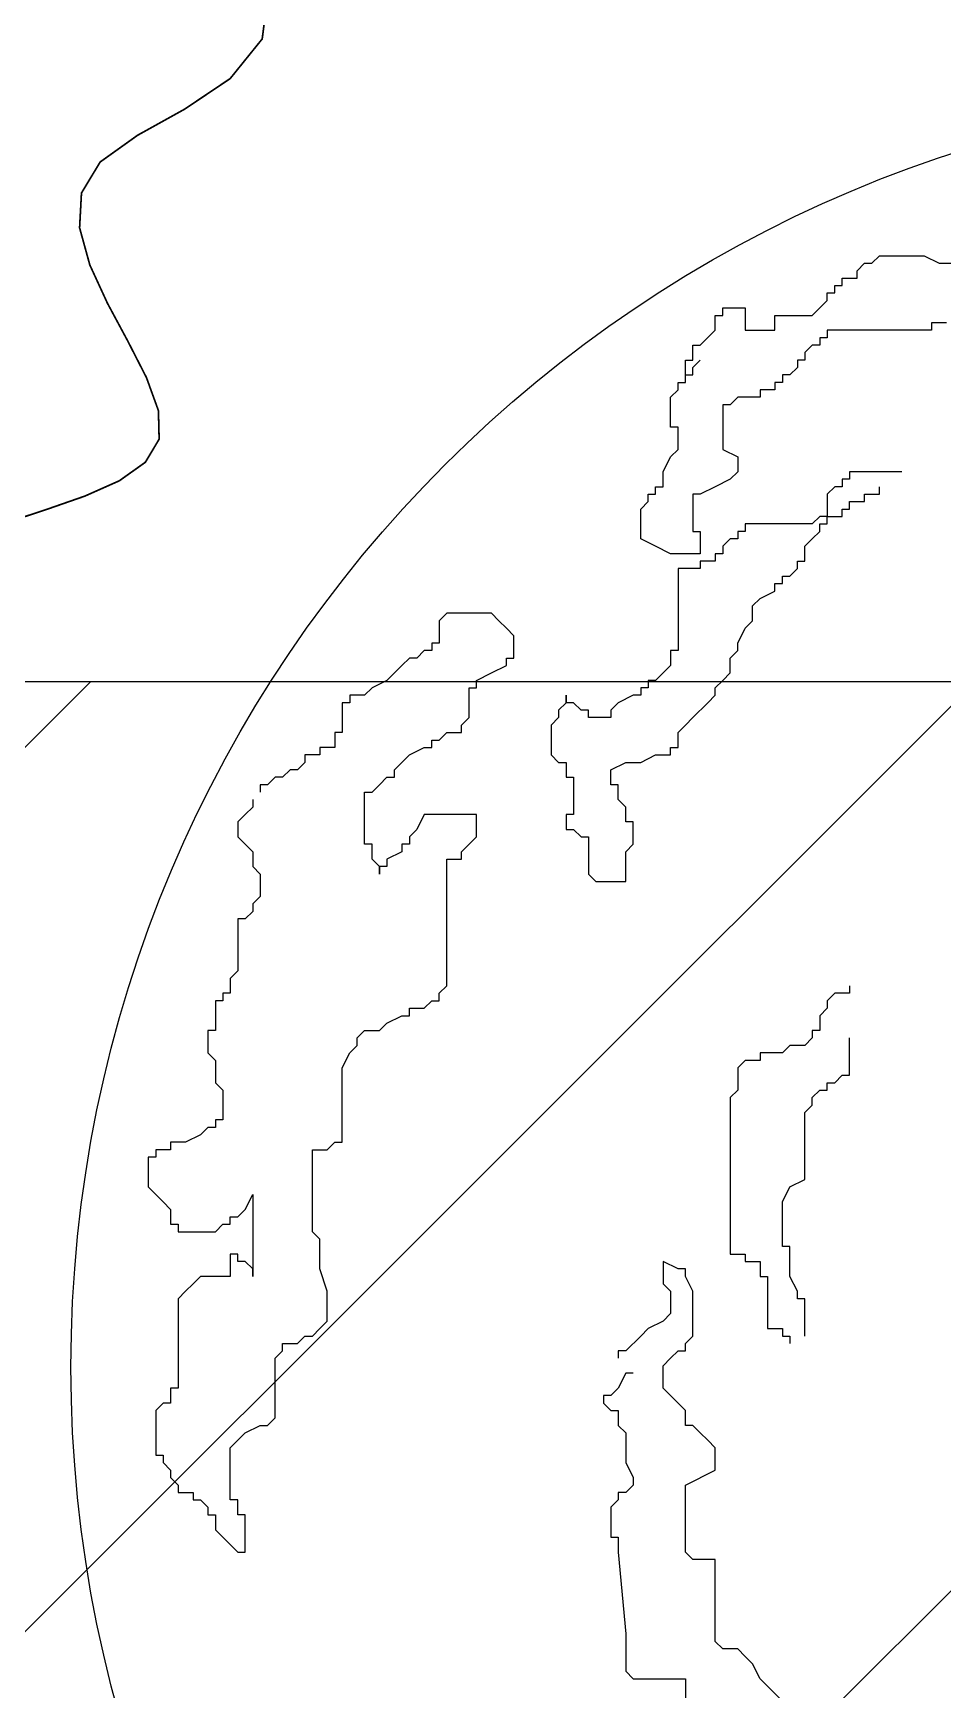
# Model space of a CAD drawing. Extents: x 941299 to 942979, y 2579300 to 2579597.
# Drawn here: x 942395.665 to 942396.819, y 2579403.101 to 2579405.204 of the extents above; entities that cross this region are included whole.
import ezdxf

# ---------------------------------------------------------------- set-up
doc = ezdxf.new("R2010")
doc.units = 0
doc.layers.add('fz', color=7, linetype='CONTINUOUS')
doc.layers.add('绿化工程', color=3, linetype='CONTINUOUS')

# ---------------------------------------------------------------- blocks, each defined once
blk = doc.blocks.new('xygr')
at = {"layer": '绿化工程', "color": 3, "const_width": 0.00216}
blk.add_lwpolyline([(4.8182, -2.2987), (4.869, -2.282), (4.9186, -2.2647), (4.9622, -2.2453), (4.9952, -2.2218), (5.0127, -2.1925), (5.0118, -2.1563), (4.9966, -2.1143), (4.9731, -2.0683), (4.9472, -2.0201), (4.9248, -1.9714), (4.9118, -1.9242), (4.9142, -1.88), (4.9379, -1.8407), (4.9853, -1.8068), (5.0452, -1.7735), (5.1028, -1.7348), (5.1434, -1.6845), (5.1522, -1.6165)], dxfattribs=at)
blk = doc.blocks.new('hg')
at = {"layer": '绿化工程', "color": 3}
for p, q in [((-0.6041, 1.4011), (-0.5947, 1.4105)), ((-0.5947, 1.4105), (-0.5379, 1.4105)), ((-0.5379, 1.4105), (-0.519, 1.4011)), ((-0.623, 1.3916), (-0.6136, 1.4011)), ((-0.623, 1.3822), (-0.623, 1.3916)), ((-0.6136, 1.4011), (-0.6041, 1.4011)), ((-0.519, 1.4011), (-0.4527, 1.4011)), ((-0.6514, 1.3633), (-0.6514, 1.3727)), ((-0.6514, 1.3727), (-0.642, 1.3727)), ((-0.642, 1.3727), (-0.642, 1.3822)), ((-0.642, 1.3822), (-0.623, 1.3822)), ((-0.6704, 1.3444), (-0.6609, 1.3538)), ((-0.6609, 1.3538), (-0.6609, 1.3633)), ((-0.6609, 1.3633), (-0.6514, 1.3633)), ((-0.8028, 1.316), (-0.8028, 1.3349)), ((-0.8028, 1.3349), (-0.7934, 1.3349)), ((-0.7934, 1.3349), (-0.7934, 1.3444)), ((-0.7934, 1.3444), (-0.765, 1.3444)), ((-0.765, 1.3444), (-0.765, 1.316)), ((-0.7271, 1.316), (-0.7271, 1.3349)), ((-0.7271, 1.3349), (-0.6798, 1.3349)), ((-0.6798, 1.3349), (-0.6704, 1.3444)), ((-0.5095, 1.3254), (-0.5284, 1.3254)), ((-0.5284, 1.3254), (-0.5284, 1.316)), ((-0.8218, 1.2971), (-0.8028, 1.316)), ((-0.765, 1.316), (-0.7271, 1.316)), ((-0.6609, 1.3065), (-0.6704, 1.3065)), ((-0.6704, 1.3065), (-0.6704, 1.2971)), ((-0.5284, 1.316), (-0.6609, 1.316)), ((-0.6609, 1.316), (-0.6609, 1.3065)), ((-0.8312, 1.2782), (-0.8312, 1.2971)), ((-0.8312, 1.2971), (-0.8218, 1.2971)), ((-0.6798, 1.2971), (-0.6893, 1.2876)), ((-0.6893, 1.2876), (-0.6893, 1.2782)), ((-0.6704, 1.2971), (-0.6798, 1.2971)), ((-0.8407, 1.2593), (-0.8407, 1.2782)), ((-0.8407, 1.2782), (-0.8312, 1.2782)), ((-0.8312, 1.2687), (-0.8218, 1.2782)), ((-0.8312, 1.2593), (-0.8312, 1.2687)), ((-0.6987, 1.2687), (-0.7082, 1.2593)), ((-0.6893, 1.2782), (-0.6987, 1.2782)), ((-0.6987, 1.2782), (-0.6987, 1.2687)), ((-0.8501, 1.2403), (-0.8501, 1.2498)), ((-0.8501, 1.2498), (-0.8407, 1.2498)), ((-0.8407, 1.2498), (-0.8407, 1.2593)), ((-0.8407, 1.2593), (-0.8312, 1.2593)), ((-0.7177, 1.2498), (-0.7271, 1.2498)), ((-0.7271, 1.2498), (-0.7271, 1.2403)), ((-0.7082, 1.2593), (-0.7177, 1.2593)), ((-0.7177, 1.2593), (-0.7177, 1.2498)), ((-0.8596, 1.2309), (-0.8501, 1.2403)), ((-0.8596, 1.1931), (-0.8596, 1.2309)), ((-0.7839, 1.2214), (-0.7934, 1.2214)), ((-0.7934, 1.2214), (-0.7934, 1.1647)), ((-0.7744, 1.2309), (-0.7839, 1.2214)), ((-0.7461, 1.2309), (-0.7744, 1.2309)), ((-0.7271, 1.2403), (-0.7461, 1.2403)), ((-0.7461, 1.2403), (-0.7461, 1.2309)), ((-0.8501, 1.1931), (-0.8596, 1.1931)), ((-0.8501, 1.1647), (-0.8501, 1.1931)), ((-0.8596, 1.1552), (-0.8501, 1.1647)), ((-0.7934, 1.1647), (-0.7744, 1.1552)), ((-0.8691, 1.1363), (-0.8596, 1.1552)), ((-0.8691, 1.1174), (-0.8691, 1.1363)), ((-0.7744, 1.1363), (-0.7839, 1.1269)), ((-0.7744, 1.1552), (-0.7744, 1.1363)), ((-0.5663, 1.1363), (-0.6325, 1.1363)), ((-0.6325, 1.1363), (-0.6325, 1.1269)), ((-0.8785, 1.108), (-0.8785, 1.1174)), ((-0.8785, 1.1174), (-0.8691, 1.1174)), ((-0.8028, 1.1174), (-0.8218, 1.108)), ((-0.7839, 1.1269), (-0.8028, 1.1174)), ((-0.6514, 1.1174), (-0.6609, 1.108)), ((-0.642, 1.1174), (-0.6514, 1.1174)), ((-0.6325, 1.1269), (-0.642, 1.1269)), ((-0.642, 1.1269), (-0.642, 1.1174)), ((-0.5947, 1.108), (-0.5947, 1.1174)), ((-0.8974, 1.089), (-0.888, 1.0985)), ((-0.888, 1.0985), (-0.888, 1.108)), ((-0.888, 1.108), (-0.8785, 1.108)), ((-0.8218, 1.108), (-0.8312, 1.108)), ((-0.8312, 1.108), (-0.8312, 1.0607)), ((-0.6609, 1.108), (-0.6609, 1.0796)), ((-0.6325, 1.089), (-0.6325, 1.0985)), ((-0.6325, 1.0985), (-0.6136, 1.0985)), ((-0.6136, 1.0985), (-0.6136, 1.108)), ((-0.6136, 1.108), (-0.5947, 1.108)), ((-0.8974, 1.0512), (-0.8974, 1.089)), ((-0.6704, 1.0796), (-0.6798, 1.0701)), ((-0.6609, 1.0796), (-0.6704, 1.0796)), ((-0.6609, 1.0701), (-0.6609, 1.0796)), ((-0.6609, 1.0796), (-0.642, 1.0796)), ((-0.642, 1.0796), (-0.642, 1.089)), ((-0.642, 1.089), (-0.6325, 1.089)), ((-0.8312, 1.0607), (-0.8218, 1.0607)), ((-0.8218, 1.0607), (-0.8218, 1.0323)), ((-0.765, 1.0607), (-0.7744, 1.0607)), ((-0.7744, 1.0607), (-0.7744, 1.0512)), ((-0.6798, 1.0701), (-0.765, 1.0701)), ((-0.765, 1.0701), (-0.765, 1.0607)), ((-0.6798, 1.0512), (-0.6704, 1.0607)), ((-0.6704, 1.0607), (-0.6704, 1.0701)), ((-0.6704, 1.0701), (-0.6609, 1.0701)), ((-0.8785, 1.0418), (-0.8974, 1.0512)), ((-0.8596, 1.0323), (-0.8785, 1.0418)), ((-0.8218, 1.0323), (-0.8596, 1.0323)), ((-0.7934, 1.0323), (-0.8028, 1.0323)), ((-0.8028, 1.0323), (-0.8028, 1.0229)), ((-0.7839, 1.0512), (-0.7934, 1.0418)), ((-0.7934, 1.0418), (-0.7934, 1.0323)), ((-0.7744, 1.0512), (-0.7839, 1.0512)), ((-0.6893, 1.0418), (-0.6798, 1.0512)), ((-0.6893, 1.0229), (-0.6893, 1.0418)), ((-0.8218, 1.0134), (-0.8501, 1.0134)), ((-0.8501, 1.0134), (-0.8501, 0.9094)), ((-0.8028, 1.0229), (-0.8218, 1.0229)), ((-0.8218, 1.0229), (-0.8218, 1.0134)), ((-0.7082, 1.0039), (-0.6987, 1.0134)), ((-0.6987, 1.0134), (-0.6987, 1.0229)), ((-0.6987, 1.0229), (-0.6893, 1.0229)), ((-0.7271, 0.985), (-0.7271, 0.9945)), ((-0.7271, 0.9945), (-0.7177, 0.9945)), ((-0.7177, 0.9945), (-0.7177, 1.0039)), ((-0.7177, 1.0039), (-0.7082, 1.0039)), ((-0.7555, 0.9661), (-0.7461, 0.9756)), ((-0.7461, 0.9756), (-0.7271, 0.985)), ((-1.1435, 0.9567), (-1.1529, 0.9472)), ((-1.1529, 0.9472), (-1.1529, 0.9188)), ((-1.0867, 0.9567), (-1.1435, 0.9567)), ((-1.0772, 0.9472), (-1.0867, 0.9567)), ((-1.0678, 0.9378), (-1.0772, 0.9472)), ((-0.765, 0.9378), (-0.7555, 0.9472)), ((-0.7555, 0.9472), (-0.7555, 0.9661)), ((-1.0583, 0.9283), (-1.0678, 0.9378)), ((-1.0583, 0.8999), (-1.0583, 0.9283)), ((-0.7744, 0.9188), (-0.765, 0.9378)), ((-1.1719, 0.9094), (-1.1813, 0.8999)), ((-1.1624, 0.9094), (-1.1719, 0.9094)), ((-1.1529, 0.9188), (-1.1624, 0.9188)), ((-1.1624, 0.9188), (-1.1624, 0.9094)), ((-0.8501, 0.9094), (-0.8596, 0.9094)), ((-0.8596, 0.9094), (-0.8596, 0.8905)), ((-0.7839, 0.8999), (-0.7744, 0.9094)), ((-0.7744, 0.9094), (-0.7744, 0.9188)), ((-1.2002, 0.8905), (-1.2097, 0.881)), ((-1.1908, 0.8999), (-1.2002, 0.8905)), ((-1.1813, 0.8999), (-1.1908, 0.8999)), ((-1.0867, 0.881), (-1.0678, 0.8905)), ((-1.0678, 0.8905), (-1.0678, 0.8999)), ((-1.0678, 0.8999), (-1.0583, 0.8999)), ((-0.8596, 0.8905), (-0.8691, 0.881)), ((-0.7839, 0.881), (-0.7839, 0.8999)), ((-1.2192, 0.8716), (-1.2381, 0.8621)), ((-1.2097, 0.881), (-1.2192, 0.8716)), ((-1.1056, 0.8716), (-1.0867, 0.881)), ((-1.1056, 0.8621), (-1.1056, 0.8716)), ((-0.8785, 0.8716), (-0.888, 0.8716)), ((-0.888, 0.8716), (-0.888, 0.8621)), ((-0.8691, 0.881), (-0.8785, 0.8716)), ((-0.8028, 0.8621), (-0.7934, 0.8716)), ((-0.7934, 0.8716), (-0.7839, 0.881)), ((-1.2665, 0.8432), (-1.2759, 0.8432)), ((-1.2759, 0.8432), (-1.2759, 0.8054)), ((-1.2476, 0.8527), (-1.2665, 0.8527)), ((-1.2665, 0.8527), (-1.2665, 0.8432)), ((-1.2381, 0.8621), (-1.2476, 0.8527)), ((-1.1151, 0.8243), (-1.1151, 0.8621)), ((-1.1151, 0.8621), (-1.1056, 0.8621)), ((-0.9921, 0.8432), (-1.0015, 0.8337)), ((-0.9921, 0.8432), (-0.9921, 0.8527)), ((-0.9921, 0.8527), (-0.9921, 0.8432)), ((-0.9826, 0.8432), (-0.9921, 0.8432)), ((-0.9731, 0.8337), (-0.9826, 0.8432)), ((-0.9258, 0.8432), (-0.9353, 0.8337)), ((-0.9069, 0.8527), (-0.9258, 0.8432)), ((-0.8974, 0.8527), (-0.9069, 0.8527)), ((-0.888, 0.8621), (-0.8974, 0.8621)), ((-0.8974, 0.8621), (-0.8974, 0.8527)), ((-0.8312, 0.8243), (-0.8123, 0.8432)), ((-0.8123, 0.8432), (-0.8028, 0.8527)), ((-0.8028, 0.8527), (-0.8028, 0.8621)), ((-1.1245, 0.8148), (-1.1151, 0.8243)), ((-1.0015, 0.8243), (-1.011, 0.8148)), ((-1.0015, 0.8337), (-1.0015, 0.8243)), ((-0.9637, 0.8337), (-0.9731, 0.8337)), ((-0.9637, 0.8243), (-0.9637, 0.8337)), ((-0.9353, 0.8243), (-0.9637, 0.8243)), ((-0.9353, 0.8337), (-0.9353, 0.8243)), ((-0.8407, 0.8148), (-0.8312, 0.8243)), ((-1.2759, 0.8054), (-1.2854, 0.8054)), ((-1.2854, 0.8054), (-1.2854, 0.7865)), ((-1.1529, 0.7959), (-1.1435, 0.8054)), ((-1.1435, 0.8054), (-1.1245, 0.8054)), ((-1.1245, 0.8054), (-1.1245, 0.8148)), ((-1.011, 0.8148), (-1.011, 0.777)), ((-0.8501, 0.8054), (-0.8407, 0.8148)), ((-0.8501, 0.7865), (-0.8501, 0.8054)), ((-1.2854, 0.7865), (-1.3043, 0.7865)), ((-1.3043, 0.7865), (-1.3043, 0.777)), ((-1.1908, 0.777), (-1.1719, 0.7865)), ((-1.1719, 0.7865), (-1.1624, 0.7865)), ((-1.1624, 0.7865), (-1.1624, 0.7959)), ((-1.1624, 0.7959), (-1.1529, 0.7959)), ((-0.8596, 0.777), (-0.8596, 0.7865)), ((-0.8596, 0.7865), (-0.8501, 0.7865)), ((-1.3422, 0.7581), (-1.3516, 0.7486)), ((-1.3327, 0.7581), (-1.3422, 0.7581)), ((-1.3233, 0.7675), (-1.3327, 0.7581)), ((-1.3043, 0.777), (-1.3233, 0.777)), ((-1.3233, 0.777), (-1.3233, 0.7675)), ((-1.2097, 0.7581), (-1.2002, 0.7675)), ((-1.2097, 0.7486), (-1.2097, 0.7581)), ((-1.2002, 0.7675), (-1.1908, 0.777)), ((-1.011, 0.777), (-1.0015, 0.7675)), ((-1.0015, 0.7675), (-0.9921, 0.7675)), ((-0.9921, 0.7675), (-0.9921, 0.7486)), ((-0.9353, 0.7581), (-0.9164, 0.7675)), ((-0.9353, 0.7392), (-0.9353, 0.7581)), ((-0.9164, 0.7675), (-0.8974, 0.7675)), ((-0.8974, 0.7675), (-0.8785, 0.777)), ((-0.8785, 0.777), (-0.8596, 0.777)), ((-1.3706, 0.7392), (-1.38, 0.7392)), ((-1.38, 0.7392), (-1.38, 0.7297)), ((-1.3611, 0.7486), (-1.3706, 0.7392)), ((-1.3516, 0.7486), (-1.3611, 0.7486)), ((-1.2381, 0.7297), (-1.2286, 0.7392)), ((-1.2286, 0.7392), (-1.2192, 0.7486)), ((-1.2192, 0.7486), (-1.2097, 0.7486)), ((-0.9921, 0.7486), (-0.9826, 0.7486)), ((-0.9826, 0.7486), (-0.9826, 0.7014)), ((-0.9258, 0.7392), (-0.9353, 0.7392)), ((-0.9258, 0.7203), (-0.9258, 0.7392)), ((-1.3895, 0.7203), (-1.3895, 0.7108)), ((-1.2476, 0.6635), (-1.2476, 0.7297)), ((-1.2476, 0.7297), (-1.2381, 0.7297)), ((-0.9164, 0.7108), (-0.9258, 0.7203)), ((-1.3989, 0.7014), (-1.4084, 0.6919)), ((-1.3895, 0.7108), (-1.3989, 0.7014)), ((-1.1719, 0.7014), (-1.1813, 0.6824)), ((-1.1056, 0.7014), (-1.1719, 0.7014)), ((-1.1056, 0.673), (-1.1056, 0.7014)), ((-0.9826, 0.7014), (-0.9921, 0.7014)), ((-0.9921, 0.7014), (-0.9921, 0.6824)), ((-0.9164, 0.6919), (-0.9164, 0.7108)), ((-1.4084, 0.6919), (-1.4084, 0.673)), ((-1.4084, 0.673), (-1.3989, 0.6635)), ((-1.1813, 0.6824), (-1.1908, 0.673)), ((-1.1908, 0.673), (-1.1908, 0.6635)), ((-1.1245, 0.6541), (-1.1056, 0.673)), ((-0.9921, 0.6824), (-0.9826, 0.6824)), ((-0.9826, 0.6824), (-0.9731, 0.673)), ((-0.9731, 0.673), (-0.9637, 0.673)), ((-0.9637, 0.673), (-0.9637, 0.6257)), ((-0.9069, 0.6919), (-0.9164, 0.6919)), ((-0.9069, 0.6635), (-0.9069, 0.6919)), ((-1.3989, 0.6635), (-1.3895, 0.6541)), ((-1.3895, 0.6541), (-1.3895, 0.6352)), ((-1.2381, 0.6635), (-1.2476, 0.6635)), ((-1.2381, 0.6446), (-1.2381, 0.6635)), ((-1.2002, 0.6541), (-1.2192, 0.6446)), ((-1.1908, 0.6635), (-1.2002, 0.6635)), ((-1.2002, 0.6635), (-1.2002, 0.6541)), ((-1.1245, 0.6446), (-1.1245, 0.6541)), ((-0.9164, 0.6541), (-0.9069, 0.6635)), ((-0.9164, 0.6163), (-0.9164, 0.6541)), ((-1.3895, 0.6352), (-1.38, 0.6257)), ((-1.2286, 0.6352), (-1.2381, 0.6446)), ((-1.2192, 0.6352), (-1.2286, 0.6352)), ((-1.2286, 0.6352), (-1.2286, 0.6257)), ((-1.2286, 0.6257), (-1.2286, 0.6352)), ((-1.2192, 0.6446), (-1.2192, 0.6352)), ((-1.1435, 0.4839), (-1.1435, 0.6446)), ((-1.1435, 0.6446), (-1.1245, 0.6446)), ((-1.38, 0.6257), (-1.38, 0.5973)), ((-0.9637, 0.6257), (-0.9542, 0.6163)), ((-0.9542, 0.6163), (-0.9164, 0.6163)), ((-1.38, 0.5973), (-1.3895, 0.5879)), ((-1.3989, 0.569), (-1.4084, 0.569)), ((-1.4084, 0.569), (-1.4084, 0.5028)), ((-1.3895, 0.5784), (-1.3989, 0.569)), ((-1.3895, 0.5879), (-1.3895, 0.5784)), ((-1.4084, 0.5028), (-1.4179, 0.4933)), ((-1.4179, 0.4933), (-1.4179, 0.4744)), ((-1.1529, 0.4744), (-1.1435, 0.4839)), ((-0.6325, 0.4839), (-0.6325, 0.4744)), ((-1.4273, 0.465), (-1.4368, 0.465)), ((-1.4368, 0.465), (-1.4368, 0.4271)), ((-1.4179, 0.4744), (-1.4273, 0.4744)), ((-1.4273, 0.4744), (-1.4273, 0.465)), ((-1.1719, 0.4555), (-1.1624, 0.465)), ((-1.1624, 0.465), (-1.1529, 0.465)), ((-1.1529, 0.465), (-1.1529, 0.4744)), ((-0.6514, 0.4744), (-0.6609, 0.465)), ((-0.6609, 0.465), (-0.6609, 0.4555)), ((-0.6325, 0.4744), (-0.6514, 0.4744)), ((-1.2192, 0.4366), (-1.2002, 0.446)), ((-1.2002, 0.446), (-1.1908, 0.446)), ((-1.1908, 0.446), (-1.1908, 0.4555)), ((-1.1908, 0.4555), (-1.1719, 0.4555)), ((-0.6609, 0.4555), (-0.6704, 0.446)), ((-0.6704, 0.446), (-0.6704, 0.4271)), ((-1.4368, 0.4271), (-1.4463, 0.4271)), ((-1.4463, 0.4271), (-1.4463, 0.3988)), ((-1.257, 0.4177), (-1.2476, 0.4271)), ((-1.2476, 0.4271), (-1.2286, 0.4271)), ((-1.2286, 0.4271), (-1.2192, 0.4366)), ((-0.6704, 0.4271), (-0.6798, 0.4271)), ((-0.6798, 0.4271), (-0.6798, 0.4177)), ((-1.2665, 0.3988), (-1.257, 0.4082)), ((-1.257, 0.4082), (-1.257, 0.4177)), ((-0.7082, 0.4082), (-0.7177, 0.3988)), ((-0.6893, 0.4082), (-0.7082, 0.4082)), ((-0.6798, 0.4177), (-0.6893, 0.4082)), ((-0.6325, 0.3704), (-0.6325, 0.4177)), ((-1.4463, 0.3988), (-1.4368, 0.3893)), ((-1.4368, 0.3893), (-1.4368, 0.3609)), ((-1.2759, 0.3799), (-1.2665, 0.3988)), ((-1.2759, 0.2853), (-1.2759, 0.3799)), ((-0.765, 0.3893), (-0.7744, 0.3799)), ((-0.7744, 0.3799), (-0.7744, 0.3515)), ((-0.7461, 0.3893), (-0.765, 0.3893)), ((-0.7177, 0.3988), (-0.7461, 0.3988)), ((-0.7461, 0.3988), (-0.7461, 0.3893)), ((-1.4368, 0.3609), (-1.4273, 0.3515)), ((-0.6609, 0.3515), (-0.6609, 0.3609)), ((-0.6609, 0.3609), (-0.6514, 0.3609)), ((-0.6514, 0.3609), (-0.642, 0.3704)), ((-0.642, 0.3704), (-0.6325, 0.3704)), ((-1.4273, 0.3515), (-1.4273, 0.3137)), ((-0.7744, 0.3515), (-0.7839, 0.342)), ((-0.7839, 0.342), (-0.7839, 0.1435)), ((-0.6798, 0.342), (-0.6704, 0.3515)), ((-0.6798, 0.3326), (-0.6798, 0.342)), ((-0.6704, 0.3515), (-0.6609, 0.3515)), ((-0.6893, 0.3231), (-0.6798, 0.3326)), ((-0.6893, 0.238), (-0.6893, 0.3231)), ((-1.4557, 0.2948), (-1.4746, 0.2853)), ((-1.4463, 0.3042), (-1.4557, 0.2948)), ((-1.4368, 0.3042), (-1.4463, 0.3042)), ((-1.4273, 0.3137), (-1.4368, 0.3137)), ((-1.4368, 0.3137), (-1.4368, 0.3042)), ((-1.4936, 0.2758), (-1.5125, 0.2758)), ((-1.5125, 0.2758), (-1.5125, 0.2664)), ((-1.4746, 0.2853), (-1.4936, 0.2853)), ((-1.4936, 0.2853), (-1.4936, 0.2758)), ((-1.3138, 0.1718), (-1.3138, 0.2758)), ((-1.3138, 0.2758), (-1.2949, 0.2758)), ((-1.2949, 0.2758), (-1.2854, 0.2853)), ((-1.2854, 0.2853), (-1.2759, 0.2853)), ((-1.5125, 0.2664), (-1.522, 0.2664)), ((-1.522, 0.2664), (-1.522, 0.2286)), ((-0.7082, 0.2286), (-0.6893, 0.238)), ((-1.522, 0.2286), (-1.503, 0.2097)), ((-1.3989, 0.2002), (-1.3895, 0.2191)), ((-1.3895, 0.2191), (-1.3895, 0.1151)), ((-0.7177, 0.2097), (-0.7082, 0.2286)), ((-1.503, 0.2097), (-1.4936, 0.2002)), ((-1.4936, 0.2002), (-1.4936, 0.1813)), ((-1.4179, 0.1813), (-1.4179, 0.1907)), ((-1.4179, 0.1907), (-1.4084, 0.1907)), ((-1.4084, 0.1907), (-1.3989, 0.2002)), ((-0.7177, 0.1529), (-0.7177, 0.2097)), ((-1.4936, 0.1813), (-1.4841, 0.1813)), ((-1.4841, 0.1813), (-1.4841, 0.1718)), ((-1.4841, 0.1718), (-1.4368, 0.1718)), ((-1.4368, 0.1718), (-1.4273, 0.1813)), ((-1.4273, 0.1813), (-1.4179, 0.1813)), ((-1.3043, 0.1624), (-1.3138, 0.1718)), ((-1.3043, 0.1245), (-1.3043, 0.1624)), ((-0.7082, 0.1529), (-0.7177, 0.1529)), ((-0.7082, 0.1151), (-0.7082, 0.1529)), ((-1.4084, 0.1435), (-1.4179, 0.1435)), ((-1.4179, 0.1435), (-1.4179, 0.1151)), ((-1.4084, 0.134), (-1.4084, 0.1435)), ((-1.3989, 0.134), (-1.4084, 0.134)), ((-1.3895, 0.1245), (-1.3989, 0.134)), ((-0.8501, 0.1245), (-0.8691, 0.134)), ((-0.8691, 0.134), (-0.8691, 0.1056)), ((-0.7839, 0.1435), (-0.765, 0.1435)), ((-0.765, 0.1435), (-0.765, 0.134)), ((-0.765, 0.134), (-0.7461, 0.134)), ((-0.7461, 0.134), (-0.7461, 0.1151)), ((-1.4652, 0.1056), (-1.4746, 0.0962)), ((-1.4557, 0.1151), (-1.4652, 0.1056)), ((-1.4179, 0.1151), (-1.4557, 0.1151)), ((-1.3895, 0.1151), (-1.3895, 0.1245)), ((-1.2949, 0.0962), (-1.3043, 0.1245)), ((-0.8691, 0.1056), (-0.8596, 0.0962)), ((-0.8407, 0.1245), (-0.8501, 0.1245)), ((-0.8407, 0.1151), (-0.8407, 0.1245)), ((-0.8312, 0.0962), (-0.8407, 0.1151)), ((-0.7461, 0.1151), (-0.7366, 0.1151)), ((-0.7366, 0.1151), (-0.7366, 0.0489)), ((-0.6987, 0.0962), (-0.7082, 0.1151)), ((-1.4746, 0.0962), (-1.4841, 0.0867)), ((-1.4841, 0.0867), (-1.4841, -0.0267)), ((-1.2949, 0.0584), (-1.2949, 0.0962)), ((-0.8596, 0.0962), (-0.8596, 0.0678)), ((-0.8312, 0.0394), (-0.8312, 0.0962)), ((-0.6987, 0.0867), (-0.6987, 0.0962)), ((-0.6893, 0.0867), (-0.6987, 0.0867)), ((-0.6893, 0.0394), (-0.6893, 0.0867)), ((-0.8596, 0.0678), (-0.8691, 0.0584)), ((-1.3138, 0.0394), (-1.3043, 0.0489)), ((-1.3043, 0.0489), (-1.2949, 0.0584)), ((-0.888, 0.0489), (-0.8974, 0.0394)), ((-0.8691, 0.0584), (-0.888, 0.0489)), ((-0.7366, 0.0489), (-0.7177, 0.0489)), ((-0.7177, 0.0489), (-0.7177, 0.0394)), ((-1.3516, 0.0205), (-1.3516, 0.03)), ((-1.3516, 0.03), (-1.3327, 0.03)), ((-1.3327, 0.03), (-1.3233, 0.0394)), ((-1.3233, 0.0394), (-1.3138, 0.0394)), ((-0.8974, 0.0394), (-0.9164, 0.0205)), ((-0.8407, 0.03), (-0.8312, 0.0394)), ((-0.8407, 0.0205), (-0.8407, 0.03)), ((-0.7177, 0.0394), (-0.7082, 0.0394)), ((-0.7082, 0.0394), (-0.7082, 0.03)), ((-1.3611, 0.0111), (-1.3516, 0.0205)), ((-1.3611, -0.0646), (-1.3611, 0.0111)), ((-0.9164, 0.0205), (-0.9258, 0.0205)), ((-0.9258, 0.0205), (-0.9258, 0.0111)), ((-0.8691, 0.0016), (-0.8596, 0.0111)), ((-0.8691, -0.0267), (-0.8691, 0.0016)), ((-0.8596, 0.0111), (-0.8501, 0.0205)), ((-0.8501, 0.0205), (-0.8407, 0.0205)), ((-0.9164, -0.0078), (-0.9258, -0.0267)), ((-0.9069, -0.0078), (-0.9164, -0.0078)), ((-1.4841, -0.0267), (-1.4936, -0.0267)), ((-1.4936, -0.0267), (-1.4936, -0.0457)), ((-0.9353, -0.0362), (-0.9448, -0.0362)), ((-0.9448, -0.0362), (-0.9448, -0.0457)), ((-0.9258, -0.0267), (-0.9353, -0.0362)), ((-0.8596, -0.0362), (-0.8691, -0.0267)), ((-0.8501, -0.0457), (-0.8596, -0.0362)), ((-1.503, -0.0457), (-1.5125, -0.0551)), ((-1.5125, -0.0551), (-1.5125, -0.1118)), ((-1.4936, -0.0457), (-1.503, -0.0457)), ((-0.9448, -0.0457), (-0.9353, -0.0551)), ((-0.9353, -0.0551), (-0.9258, -0.0551)), ((-0.9258, -0.0551), (-0.9258, -0.074)), ((-0.8407, -0.0551), (-0.8501, -0.0457)), ((-0.8407, -0.074), (-0.8407, -0.0551)), ((-1.4084, -0.0929), (-1.3989, -0.0835)), ((-1.3989, -0.0835), (-1.38, -0.074)), ((-1.38, -0.074), (-1.3706, -0.074)), ((-1.3706, -0.074), (-1.3611, -0.0646)), ((-0.9258, -0.074), (-0.9164, -0.0835)), ((-0.9164, -0.0835), (-0.9164, -0.1213)), ((-0.8312, -0.074), (-0.8407, -0.074)), ((-0.8218, -0.0835), (-0.8312, -0.074)), ((-0.8123, -0.0929), (-0.8218, -0.0835)), ((-1.4179, -0.1024), (-1.4084, -0.0929)), ((-1.4179, -0.1686), (-1.4179, -0.1024)), ((-0.8028, -0.1024), (-0.8123, -0.0929)), ((-0.8028, -0.1308), (-0.8028, -0.1024)), ((-1.5125, -0.1118), (-1.503, -0.1118)), ((-1.503, -0.1118), (-1.503, -0.1213)), ((-1.503, -0.1213), (-1.4936, -0.1308)), ((-0.9164, -0.1213), (-0.9069, -0.1402)), ((-1.4936, -0.1308), (-1.4936, -0.1402)), ((-1.4936, -0.1402), (-1.4841, -0.1497)), ((-0.9069, -0.1402), (-0.9069, -0.1497)), ((-0.8407, -0.1497), (-0.8028, -0.1308)), ((-1.4841, -0.1497), (-1.4841, -0.1591)), ((-1.4841, -0.1591), (-1.4652, -0.1591)), ((-1.4652, -0.1591), (-1.4652, -0.1686)), ((-0.9164, -0.1591), (-0.9258, -0.1591)), ((-0.9258, -0.1591), (-0.9258, -0.1686)), ((-0.9069, -0.1497), (-0.9164, -0.1591)), ((-0.8407, -0.2348), (-0.8407, -0.1497)), ((-1.4652, -0.1686), (-1.4557, -0.1686)), ((-1.4557, -0.1686), (-1.4463, -0.178)), ((-1.4463, -0.178), (-1.4463, -0.1875)), ((-1.4463, -0.1875), (-1.4368, -0.1875)), ((-1.4368, -0.1875), (-1.4368, -0.2064)), ((-1.4084, -0.1686), (-1.4179, -0.1686)), ((-1.4084, -0.1875), (-1.4084, -0.1686)), ((-1.3989, -0.1875), (-1.4084, -0.1875)), ((-1.3989, -0.2348), (-1.3989, -0.1875)), ((-0.9258, -0.1686), (-0.9353, -0.178)), ((-0.9353, -0.178), (-0.9353, -0.2159)), ((-1.4368, -0.2064), (-1.4179, -0.2253)), ((-1.4179, -0.2253), (-1.4084, -0.2348)), ((-0.9353, -0.2159), (-0.9258, -0.2159)), ((-0.9258, -0.2159), (-0.9258, -0.2348)), ((-1.4084, -0.2348), (-1.3989, -0.2348)), ((-0.9258, -0.2348), (-0.9164, -0.3388)), ((-0.8312, -0.2442), (-0.8407, -0.2348)), ((-0.8028, -0.2442), (-0.8312, -0.2442)), ((-0.8028, -0.3482), (-0.8028, -0.2442)), ((-0.9164, -0.3388), (-0.9164, -0.3861)), ((-0.7934, -0.3577), (-0.8028, -0.3482)), ((-0.7744, -0.3577), (-0.7934, -0.3577)), ((-0.765, -0.3672), (-0.7744, -0.3577)), ((-0.7555, -0.3766), (-0.765, -0.3672)), ((-0.7461, -0.3955), (-0.7555, -0.3766)), ((-0.9164, -0.3861), (-0.9069, -0.3955)), ((-0.9069, -0.3955), (-0.8407, -0.3955)), ((-0.8407, -0.3955), (-0.8407, -0.4523)), ((-0.7366, -0.405), (-0.7461, -0.3955)), ((-0.7177, -0.4239), (-0.7366, -0.405))]:
    blk.add_line(p, q, dxfattribs=at)
blk.add_circle((0, 0), 1.62, dxfattribs=at)

msp = doc.modelspace()

# ---------------------------------------------------------------- hatches: boundary and pattern name
at = {"layer": '绿化工程'}
h = msp.add_hatch(dxfattribs=at)
h.set_pattern_fill('CROSS', color=9, scale=0.2, style=0)
h.paths.add_polyline_path([(942335.4167, 2579409.38137), (942335.4167, 2579404.38137), (942397.9167, 2579404.38137), (942397.9167, 2579409.38137)])
h = msp.add_hatch(dxfattribs=at)
h.set_pattern_fill('ANSI31', color=9, scale=0.25, style=0)
h.paths.add_polyline_path([(942335.4167, 2579402.12137), (942335.4167, 2579404.38137), (942397.9167, 2579404.38137), (942397.9167, 2579402.12137)])

# ---------------------------------------------------------------- linework, layer by layer
at = {"layer": 'fz', "color": 8}
msp.add_line((942210.4167, 2579404.38137), (942510.4167, 2579404.38137), dxfattribs=at)

# ---------------------------------------------------------------- block references
at = {"layer": 'fz'}
for name, p in [('xygr', (942390.81204, 2579406.88137)), ('hg', (942397.33291, 2579403.51115))]:
    msp.add_blockref(name, p, dxfattribs=at)

doc.saveas('drawing.dxf')
